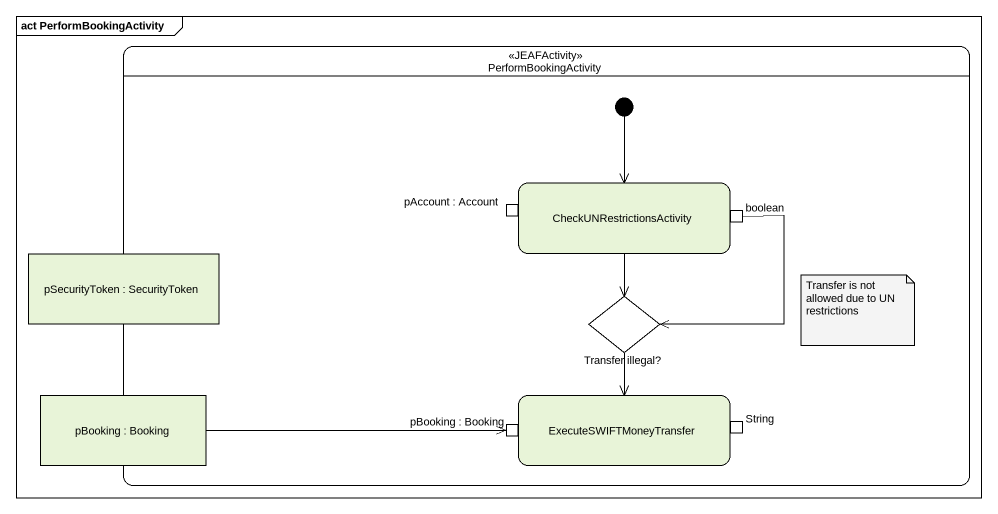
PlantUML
@startuml
mainframe act PerformBookingActivity
hide empty description
state PerformBookingActivity <<JEAFActivity>> {
  state CheckUNRestrictionsActivity {
    state "pAccount : Account" as pAccount_Account <<inputPin>>
    state boolean <<outputPin>>
  }
  state "pSecurityToken : SecurityToken" as pSecurityToken <<object>>
  state "Transfer illegal?" as Transfer_illegal <<choice>>
  state "pBooking : Booking" as pBooking <<object>>
  state ExecuteSWIFTMoneyTransfer {
    state "pBooking : Booking" as pBooking_Booking <<inputPin>>
    state String <<outputPin>>
  }
  [*] --> CheckUNRestrictionsActivity
}
CheckUNRestrictionsActivity --> Transfer_illegal
boolean --> Transfer_illegal
Transfer_illegal --> ExecuteSWIFTMoneyTransfer
pBooking -right-> pBooking_Booking
note as N1
  Transfer is not allowed due to UN restrictions
end note
@enduml
